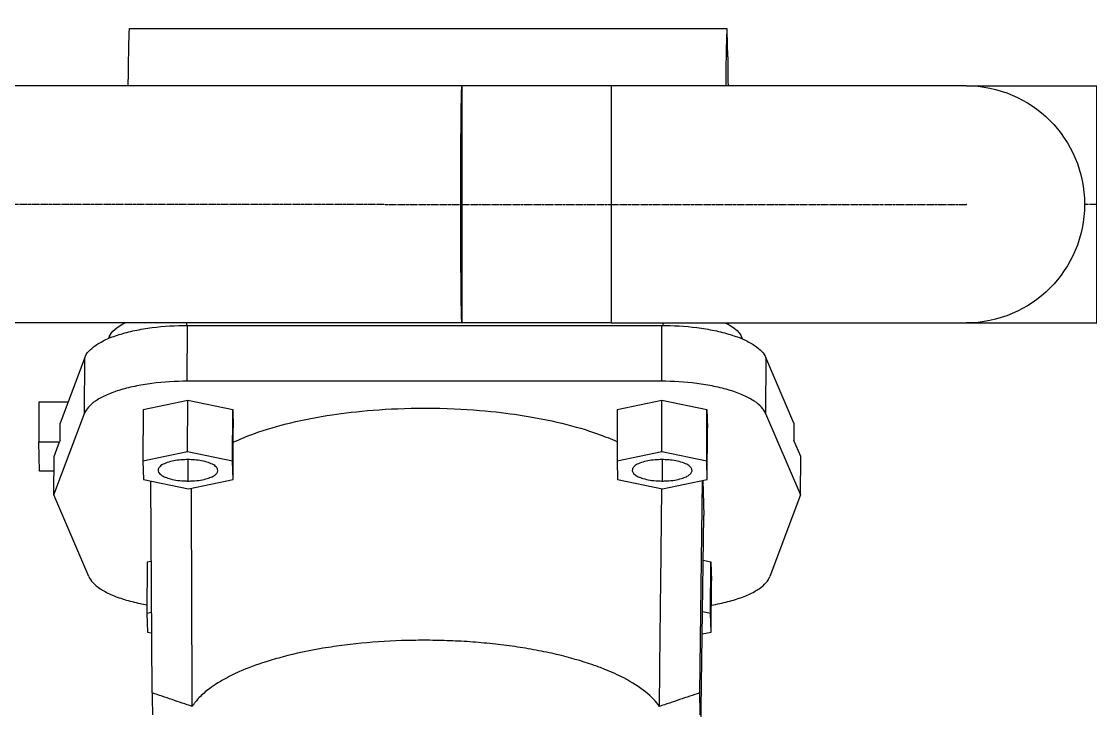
# Model space of a CAD drawing. Header units: millimetres. Extents: x 48717 to 75522, y 76128 to 88842.
# Drawn here: x 58722.3 to 59008.7, y 81687.8 to 81872.3 of the extents above; entities that cross this region are included whole.
import ezdxf

# ---------------------------------------------------------------- set-up
doc = ezdxf.new("R2010")
doc.units = ezdxf.units.MM
doc.linetypes.add('CENTER2', pattern=[1.125, 0.75, -0.125, 0.125, -0.125])
doc.layers.add('Top (Plan) View2-CENTER', color=1, linetype='CENTER2')
doc.layers.add('Top (Plan) View2-DV90-S1B-001a', color=140, linetype='Continuous')

# ---------------------------------------------------------------- blocks, each defined once
blk = doc.blocks.new('*U859')
at = {"layer": 'Top (Plan) View2-CENTER'}
blk.add_line((58582.37, 81823.37), (58840.32, 81823.36), dxfattribs=at)
at = {"layer": 'Top (Plan) View2-DV90-S1B-001a', "color": 0, "linetype": 'ByBlock', "lineweight": -2}
for p, q in [((58840.32, 81855.11), (58582.37, 81855.12)), ((58840.32, 81791.61), (58582.37, 81791.62))]:
    blk.add_line(p, q, dxfattribs=at)
blk.add_ellipse((58582.37, 81823.37), major_axis=(0, 31.75), ratio=0.009847, start_param=0, end_param=0.012455, dxfattribs=at)
at = {"layer": 'Top (Plan) View2-DV90-S1B-001a', "color": 0, "linetype": 'ByBlock', "lineweight": -2, "extrusion": (0, 0, -1)}
for start_param, end_param in [(1.570796, 3.138391), (6.279984, 7.853982)]:
    blk.add_ellipse((58840.32, 81823.36), major_axis=(0, -31.75), ratio=0.009847, start_param=start_param, end_param=end_param, dxfattribs=at)
blk = doc.blocks.new('*U863')
at = {"layer": 'Top (Plan) View2-DV90-S1B-001a', "color": 0, "linetype": 'ByBlock', "lineweight": -2}
for p, q in [((58751.32, 81870.39), (58911.32, 81870.39)), ((58911.57, 81862.84), (58911.39, 81869.78)), ((58750.1, 81791.61), (58722.33, 81791.61)), ((58766.59, 81791.61), (58766.58, 81790.94)), ((58894.14, 81791.61), (58894.14, 81790.94)), ((58911.32, 81791.61), (58940.32, 81791.61)), ((58911.74, 81791.15), (58911.74, 81791.61)), ((58766.73, 81776), (58766.79, 81790.94)), ((58766.79, 81790.94), (58893.78, 81790.94)), ((58893.78, 81790.94), (58893.73, 81776)), ((58745.78, 81787.51), (58745.97, 81788.04)), ((58745.97, 81788.04), (58745.97, 81787.59)), ((58915.12, 81788.04), (58915.42, 81787.33)), ((58915.12, 81788.04), (58915.12, 81787.45)), ((58739.3, 81782.35), (58732.7, 81764.81)), ((58739.25, 81767.41), (58739.3, 81782.35)), ((58921.72, 81782.35), (58921.66, 81767.41)), ((58929.24, 81764.81), (58921.72, 81782.35)), ((58893.73, 81776), (58766.73, 81776)), ((58727.01, 81770.52), (58726.97, 81759.79)), ((58727.01, 81770.52), (58734.85, 81770.52)), ((58754.93, 81768.46), (58754.88, 81754.64)), ((58754.93, 81768.46), (58766.87, 81770.94)), ((58766.81, 81757.12), (58766.87, 81770.94)), ((58766.87, 81770.94), (58778.93, 81768.46)), ((58778.88, 81754.64), (58778.93, 81768.46)), ((58778.93, 81768.46), (58779.06, 81763.5)), ((58881.92, 81768.46), (58881.87, 81754.64)), ((58881.92, 81768.46), (58893.86, 81770.94)), ((58893.81, 81757.12), (58893.86, 81770.94)), ((58893.86, 81770.94), (58905.92, 81768.46)), ((58905.87, 81754.64), (58905.92, 81768.46)), ((58905.92, 81768.46), (58906.05, 81763.5)), ((58731.03, 81745.58), (58739.25, 81767.41)), ((58921.66, 81767.41), (58931.02, 81745.58)), ((58732.68, 81760.14), (58732.7, 81764.81)), ((58779.01, 81749.68), (58779.06, 81763.5)), ((58906, 81749.68), (58906.05, 81763.5)), ((58929.24, 81764.81), (58929.22, 81760.14)), ((58732.68, 81760.14), (58732.55, 81759.79)), ((58931.06, 81755.85), (58929.22, 81760.14)), ((58726.97, 81759.79), (58732.55, 81759.79)), ((58727.17, 81751.91), (58726.97, 81759.79)), ((58731.07, 81755.85), (58732.55, 81759.79)), ((58766.81, 81757.12), (58754.88, 81754.64)), ((58778.88, 81754.64), (58766.81, 81757.12)), ((58893.81, 81757.12), (58881.87, 81754.64)), ((58905.87, 81754.64), (58893.81, 81757.12)), ((58731.03, 81745.58), (58731.07, 81755.85)), ((58754.88, 81754.64), (58755.01, 81749.68)), ((58767.02, 81749.3), (58767.04, 81755.03)), ((58779.01, 81749.68), (58778.88, 81754.64)), ((58881.87, 81754.64), (58882, 81749.68)), ((58894.01, 81749.3), (58894.03, 81755.03)), ((58906, 81749.68), (58905.87, 81754.64)), ((58931.02, 81745.58), (58931.06, 81755.85)), ((58731.05, 81751.91), (58727.17, 81751.91)), ((58755.01, 81749.68), (58767.07, 81747.2)), ((58757.31, 81692.58), (58756.99, 81749.27)), ((58767.07, 81747.2), (58779.01, 81749.68)), ((58882, 81749.68), (58894.07, 81747.2)), ((58894.07, 81747.2), (58906, 81749.68)), ((58904.01, 81692.58), (58904.75, 81749.42)), ((58904.82, 81749.44), (58905.07, 81740.03)), ((58740.38, 81723.74), (58731.03, 81745.58)), ((58931.02, 81745.58), (58922.8, 81723.74)), ((58904.29, 81681.87), (58905.07, 81740.03)), ((58756, 81727.65), (58755.94, 81713.83)), ((58756, 81727.65), (58757.11, 81727.89)), ((58904.91, 81728.08), (58906.99, 81727.65)), ((58906.93, 81713.83), (58906.99, 81727.65)), ((58906.99, 81727.65), (58907.12, 81722.69)), ((58907.06, 81708.87), (58907.12, 81722.69)), ((58757.19, 81714.09), (58755.94, 81713.83)), ((58906.93, 81713.83), (58904.72, 81714.29)), ((58755.94, 81713.83), (58756.07, 81708.87)), ((58907.06, 81708.87), (58906.93, 81713.83)), ((58756.07, 81708.87), (58757.22, 81708.64)), ((58904.64, 81708.37), (58907.06, 81708.87))]:
    blk.add_line(p, q, dxfattribs=at)
for start_param, end_param in [(6.122653, 7.108603), (5.457767, 5.711538)]:
    blk.add_ellipse((58911.32, 81822.89), major_axis=(0, 47.5), ratio=0.01, start_param=start_param, end_param=end_param, dxfattribs=at)
at = {"layer": 'Top (Plan) View2-DV90-S1B-001a', "color": 0, "linetype": 'ByBlock', "lineweight": -2, "extrusion": (0, 0, -1)}
for centre, major_axis, start_param, end_param in [((58751.32, 81822.89), (0, -47.5), 2.316255, 3.141593), ((58911.32, 81823.36), (0, -31.75), 0, 0.000543), ((58940.32, 81823.36), (0, -31.75), 0, 0.000543)]:
    blk.add_ellipse(centre, major_axis=major_axis, ratio=0.01, start_param=start_param, end_param=end_param, dxfattribs=at)
at = {"layer": 'Top (Plan) View2-DV90-S1B-001a', "color": 0, "linetype": 'ByBlock', "lineweight": -2}
for points in [[(58745.97, 81788.04), (58746.38, 81789.24), (58747.78, 81790.52), (58750.1, 81791.61)], [(58768.08, 81688.99), (58768.01, 81708.45), (58767.94, 81727.91), (58767.87, 81747.37)]]:
    blk.add_open_spline(points, degree=3, dxfattribs=at)
for points, knots in [([(58910.8, 81791.61), (58911.57, 81791.26), (58913.68, 81790.11), (58914.78, 81788.85), (58915.12, 81788.04)], [0.01889693, 0.01889693, 0.01889693, 0.01889693, 0.02249757, 0.02999676, 0.02999676, 0.02999676, 0.02999676]), ([(58739.3, 81782.35), (58739.7, 81783.43), (58741.13, 81785.12), (58744.83, 81787.18), (58748.41, 81788.54), (58752.65, 81789.63), (58758.86, 81790.67), (58763.74, 81790.95), (58766.79, 81790.94)], [0, 0, 0, 0, 0.00997212, 0.01495818, 0.01994423, 0.02493029, 0.02991635, 0.03988847, 0.03988847, 0.03988847, 0.03988847]), ([(58893.78, 81790.94), (58896.83, 81790.95), (58901.73, 81790.67), (58907.99, 81789.63), (58912.29, 81788.54), (58915.95, 81787.18), (58919.75, 81785.12), (58921.27, 81783.43), (58921.72, 81782.35)], [0, 0, 0, 0, 0.00997212, 0.01495818, 0.01994423, 0.02493029, 0.02991635, 0.03988847, 0.03988847, 0.03988847, 0.03988847]), ([(58766.73, 81776), (58763.68, 81776.01), (58758.8, 81775.73), (58752.6, 81774.69), (58748.36, 81773.6), (58744.77, 81772.24), (58741.07, 81770.18), (58739.64, 81768.49), (58739.25, 81767.41)], [0, 0, 0, 0, 0.00997212, 0.01495818, 0.01994423, 0.02493029, 0.02991635, 0.03988847, 0.03988847, 0.03988847, 0.03988847]), ([(58921.66, 81767.41), (58921.21, 81768.49), (58919.69, 81770.18), (58915.89, 81772.24), (58912.23, 81773.6), (58907.93, 81774.69), (58901.67, 81775.73), (58896.78, 81776.01), (58893.73, 81776)], [0, 0, 0, 0, 0.00997212, 0.01495818, 0.01994423, 0.02493029, 0.02991635, 0.03988847, 0.03988847, 0.03988847, 0.03988847]), ([(58779.04, 81759.66), (58780.81, 81760.5), (58782.73, 81761.29), (58790.73, 81764.17), (58797.8, 81765.87), (58811.81, 81767.96), (58820.32, 81768.81), (58841.42, 81768.81), (58850.05, 81767.82), (58863.91, 81765.76), (58871, 81763.96), (58878.53, 81761.27), (58880.27, 81760.57), (58881.89, 81759.83)], [-11.104989, -11.104989, -11.104989, -11.104989, -10.504951, -10.504951, -8.784273, -8.784273, -7.393427, -7.393427, -5.878127, -5.878127, -3.499371, -3.499371, -2.717078, -2.717078, -2.717078, -2.717078]), ([(58766.87, 81755.03), (58766.57, 81755.03), (58765.69, 81755.01), (58764.09, 81754.88), (58762.19, 81754.53), (58760.53, 81753.96), (58759.38, 81753.24), (58758.7, 81752.17), (58759.22, 81751.29), (58760.04, 81750.73), (58760.69, 81750.37), (58761.81, 81749.94), (58763.64, 81749.52), (58765.48, 81749.33), (58766.63, 81749.3), (58767.02, 81749.3)], [0, 0, 0, 0, 0.00104161, 0.00312483, 0.00520806, 0.00729128, 0.0093745, 0.01145773, 0.01562417, 0.01666578, 0.0177074, 0.01979062, 0.02187384, 0.02395707, 0.02499868, 0.02499868, 0.02499868, 0.02499868]), ([(58767.02, 81749.3), (58767.4, 81749.3), (58768.56, 81749.33), (58771.12, 81749.6), (58772.98, 81750.2), (58773.92, 81750.73), (58774.45, 81751.1), (58774.92, 81751.66), (58775, 81752.43), (58774.45, 81753.24), (58773.26, 81753.96), (58771.01, 81754.72), (58768.63, 81755), (58767.16, 81755.03), (58766.87, 81755.03)], [0.02499868, 0.02499868, 0.02499868, 0.02499868, 0.02603876, 0.02811892, 0.03227925, 0.03331933, 0.03435941, 0.03643957, 0.03851973, 0.0405999, 0.04268006, 0.04476022, 0.04892055, 0.04996063, 0.04996063, 0.04996063, 0.04996063]), ([(58893.86, 81755.03), (58893.57, 81755.03), (58892.69, 81755.01), (58891.08, 81754.88), (58889.18, 81754.53), (58887.52, 81753.96), (58886.37, 81753.24), (58885.69, 81752.17), (58886.21, 81751.29), (58887.03, 81750.73), (58887.68, 81750.37), (58888.81, 81749.94), (58890.63, 81749.52), (58892.47, 81749.33), (58893.63, 81749.3), (58894.01, 81749.3)], [0, 0, 0, 0, 0.00104161, 0.00312484, 0.00520806, 0.00729129, 0.00937451, 0.01145773, 0.01562418, 0.0166658, 0.01770741, 0.01979063, 0.02187386, 0.02395708, 0.02499869, 0.02499869, 0.02499869, 0.02499869]), ([(58894.01, 81749.3), (58894.4, 81749.3), (58895.55, 81749.33), (58898.12, 81749.6), (58899.97, 81750.2), (58900.91, 81750.73), (58901.44, 81751.1), (58901.92, 81751.66), (58902, 81752.43), (58901.45, 81753.24), (58900.25, 81753.96), (58898, 81754.72), (58895.63, 81755), (58894.15, 81755.03), (58893.86, 81755.03)], [0.02499869, 0.02499869, 0.02499869, 0.02499869, 0.02603878, 0.02811894, 0.03227927, 0.03331935, 0.03435943, 0.03643959, 0.03851976, 0.04059992, 0.04268008, 0.04476025, 0.04892057, 0.04996065, 0.04996065, 0.04996065, 0.04996065]), ([(58893.21, 81688.99), (58893.33, 81699.34), (58893.44, 81709.7), (58893.66, 81729.12), (58893.76, 81738.18), (58893.86, 81747.24)], [-6.633126, -6.633126, -6.633126, -6.633126, -3.316583, -3.316583, -0.414274, -0.414274, -0.414274, -0.414274]), ([(58740.38, 81723.74), (58740.84, 81722.66), (58742.36, 81720.97), (58746.16, 81718.91), (58749.82, 81717.55), (58753.24, 81716.68), (58755.35, 81716.28), (58755.95, 81716.18)], [0, 0, 0, 0, 0.00997212, 0.01495818, 0.01994423, 0.02493029, 0.026864, 0.026864, 0.026864, 0.026864]), ([(58907.09, 81716.08), (58907.87, 81716.21), (58908.64, 81716.36), (58910.87, 81716.83), (58912.28, 81717.19), (58914.89, 81718.01), (58916.08, 81718.46), (58918.2, 81719.42), (58919.13, 81719.94), (58921.45, 81721.53), (58922.4, 81722.66), (58922.8, 81723.74)], [0.945671, 0.945671, 0.945671, 0.945671, 1.136979, 1.136979, 1.515973, 1.515973, 1.894966, 1.894966, 2.273959, 2.273959, 3.031945, 3.031945, 3.031945, 3.031945]), ([(58893.21, 81688.99), (58892.3, 81690.31), (58891.05, 81691.6), (58887.88, 81694.14), (58885.93, 81695.4), (58882.12, 81697.38), (58880.43, 81698.15), (58877.56, 81699.3), (58876.47, 81699.71), (58872.37, 81701.13), (58869.12, 81702.06), (58863.9, 81703.29), (58862.07, 81703.67), (58858.34, 81704.37), (58856.43, 81704.69), (58853.5, 81705.11), (58852.51, 81705.25), (58849.53, 81705.62), (58847.51, 81705.83), (58843.46, 81706.19), (58841.43, 81706.33), (58838.37, 81706.49), (58837.35, 81706.53), (58834.29, 81706.63), (58832.28, 81706.67), (58828.19, 81706.67), (58826.17, 81706.64), (58820, 81706.43), (58815.88, 81706.14), (58810.9, 81705.61), (58809.91, 81705.49), (58806.96, 81705.12), (58805.01, 81704.84), (58799.35, 81703.89), (58795.77, 81703.13), (58790.83, 81701.83), (58789.31, 81701.39), (58785.29, 81700.12), (58782.93, 81699.24), (58779.19, 81697.59), (58777.72, 81696.86), (58775.87, 81695.82), (58775.39, 81695.53), (58774.12, 81694.74), (58773.37, 81694.23), (58771.66, 81692.94), (58770.76, 81692.16), (58769.6, 81690.96), (58769.26, 81690.57), (58768.78, 81689.97), (58768.63, 81689.78), (58768.35, 81689.38), (58768.21, 81689.18), (58768.08, 81688.99)], [0.000043, 0.000043, 0.000043, 0.000043, 1.137078, 1.137078, 2.322821, 2.322821, 3.131403, 3.131403, 3.599129, 3.599129, 4.828345, 4.828345, 5.455942, 5.455942, 6.083505, 6.083505, 6.39752, 6.39752, 7.022321, 7.022321, 7.638458, 7.638458, 7.943142, 7.943142, 8.553476, 8.553476, 9.159506, 9.159506, 10.390894, 10.390894, 10.698104, 10.698104, 11.319969, 11.319969, 12.54413, 12.54413, 13.118677, 13.118677, 14.122216, 14.122216, 14.868538, 14.868538, 15.145088, 15.145088, 15.623283, 15.623283, 16.32385, 16.32385, 16.666551, 16.666551, 16.835699, 16.835699, 17.00297, 17.00297, 17.00297, 17.00297]), ([(58757.31, 81692.58), (58757.33, 81691.52), (58757.36, 81690.5), (58757.39, 81688.99), (58757.41, 81688.48), (58757.43, 81687.55), (58757.44, 81687.13), (58757.45, 81686.71)], [-1.497488, -1.497488, -1.497488, -1.497488, -0.748268, -0.748268, -0.347201, -0.347201, 0, 0, 0, 0]), ([(58768.08, 81688.99), (58766.29, 81689.58), (58764.49, 81690.18), (58760.9, 81691.38), (58759.1, 81691.98), (58757.31, 81692.58)], [-1.14298, -1.14298, -1.14298, -1.14298, -0.571604, -0.571604, -0.000002, -0.000002, -0.000002, -0.000002]), ([(58904.01, 81692.58), (58902.21, 81691.98), (58900.41, 81691.38), (58896.82, 81690.18), (58895.01, 81689.58), (58893.21, 81688.99)], [-1.143547, -1.143547, -1.143547, -1.143547, -0.571696, -0.571696, -0.000131, -0.000131, -0.000131, -0.000131]), ([(58904.14, 81686.71), (58904.13, 81687.15), (58904.12, 81687.58), (58904.1, 81688.52), (58904.09, 81689.01), (58904.05, 81690.5), (58904.03, 81691.52), (58904.01, 81692.58)], [-1.496516, -1.496516, -1.496516, -1.496516, -1.134287, -1.134287, -0.747818, -0.747818, -0.000001, -0.000001, -0.000001, -0.000001])]:
    blk.add_open_spline(points, degree=3, knots=knots, dxfattribs=at)
blk = doc.blocks.new('*U864')
at = {"layer": 'Top (Plan) View2-CENTER'}
for p, q in [((58840.32, 81823.36), (58880.32, 81823.36)), ((58880.32, 81823.36), (58975.32, 81823.36))]:
    blk.add_line(p, q, dxfattribs=at)
blk.add_point((58975.32, 81823.36), dxfattribs=at)
at = {"layer": 'Top (Plan) View2-DV90-S1B-001a', "color": 0, "linetype": 'ByBlock', "lineweight": -2}
for p, q in [((58840.32, 81855.11), (58840.32, 81791.61)), ((58880.32, 81855.11), (58840.32, 81855.11)), ((58880.32, 81855.11), (58880.32, 81791.61)), ((58975.32, 81855.11), (58880.32, 81855.11)), ((58880.32, 81791.61), (58840.32, 81791.61)), ((58880.32, 81791.61), (58975.32, 81791.61))]:
    blk.add_line(p, q, dxfattribs=at)
at = {"layer": 'Top (Plan) View2-DV90-S1B-001a', "color": 0, "linetype": 'ByBlock', "lineweight": -2, "extrusion": (0, 0, -1)}
blk.add_arc((-58975.32, 81823.36), 31.75, 90, 270, dxfattribs=at)
blk = doc.blocks.new('*U865')
at = {"layer": 'Top (Plan) View2-CENTER'}
blk.add_line((59010.32, 81823.36), (59007.07, 81823.36), dxfattribs=at)
at = {"layer": 'Top (Plan) View2-DV90-S1B-001a', "color": 0, "linetype": 'ByBlock', "lineweight": -2}
for p, q in [((58975.33, 81855.11), (59010.32, 81855.11)), ((59010.32, 81791.61), (59010.32, 81855.11)), ((58940.32, 81791.61), (58940.32, 81791.61)), ((58940.32, 81791.61), (59010.32, 81791.61))]:
    blk.add_line(p, q, dxfattribs=at)

msp = doc.modelspace()

# ---------------------------------------------------------------- block references
at = {"layer": 'Top (Plan) View2-DV90-S1B-001a'}
for name in ['*U863', '*U859', '*U864', '*U865']:
    msp.add_blockref(name, (0, 0), dxfattribs=at)

doc.saveas('drawing.dxf')
